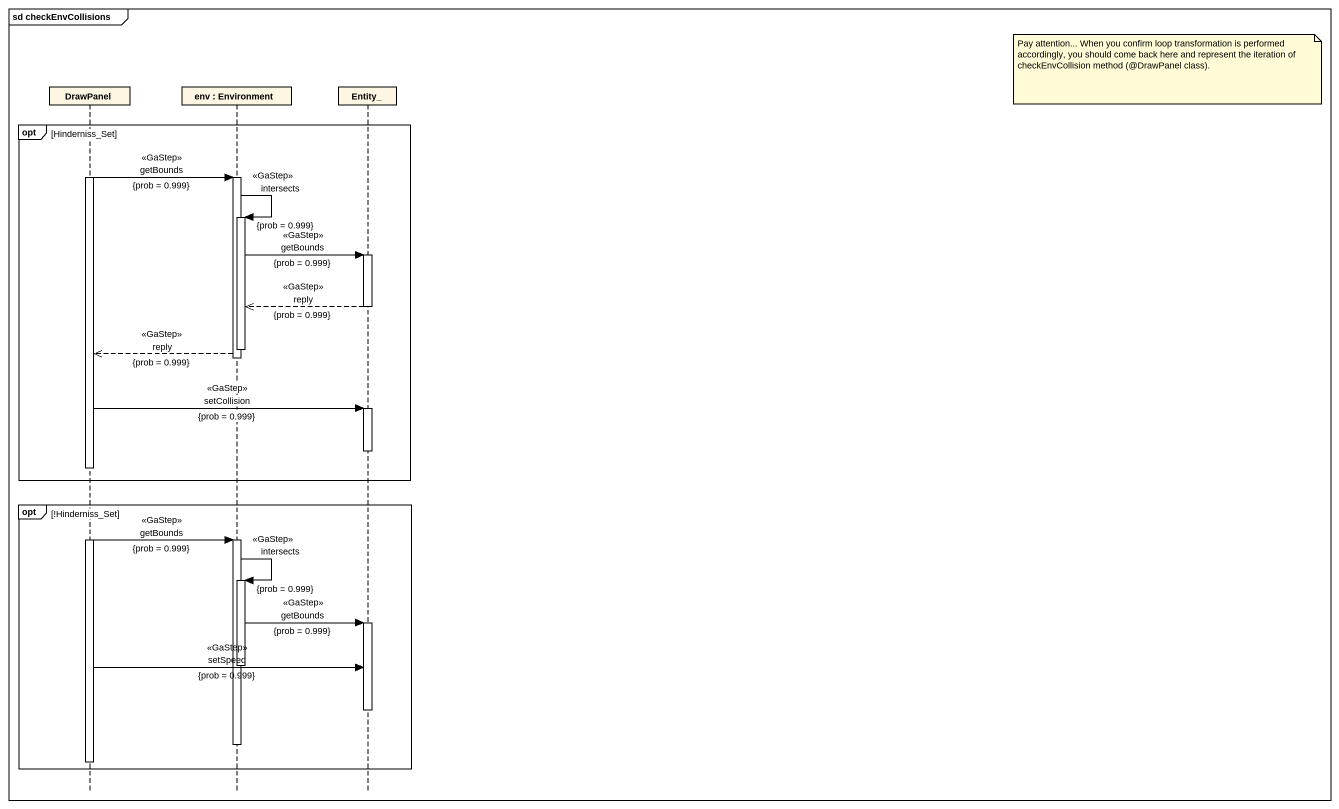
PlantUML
@startuml
mainframe sd checkEnvCollisions
hide footbox
participant DrawPanel
participant "env : Environment" as env
participant Entity_

note right of Entity_ : Pay attention... When you confirm loop transformation is performed accordingly, you should come back here and represent the iteration of checkEnvCollision method (@DrawPanel class).
opt Hinderniss_Set
  activate DrawPanel
  DrawPanel -> env : getBounds\n<<GaStep>>\n{prob = 0.999}
  activate env
  env -> env : intersects\n<<GaStep>>\n{prob = 0.999}
  activate env
  env -> Entity_ : getBounds\n<<GaStep>>\n{prob = 0.999}
  activate Entity_
  Entity_ -->> env : reply\n<<GaStep>>\n{prob = 0.999}
  deactivate Entity_
  deactivate env
  env -->> DrawPanel : reply\n<<GaStep>>\n{prob = 0.999}
  deactivate env
  DrawPanel -> Entity_ : setCollision\n<<GaStep>>\n{prob = 0.999}
  activate Entity_
  deactivate Entity_
end
opt !Hinderniss_Set
  DrawPanel -> env : getBounds\n<<GaStep>>\n{prob = 0.999}
  activate env
  env -> env : intersects\n<<GaStep>>\n{prob = 0.999}
  activate env
  env -> Entity_ : getBounds\n<<GaStep>>\n{prob = 0.999}
  activate Entity_
  deactivate env
  DrawPanel -> Entity_ : setSpeed\n<<GaStep>>\n{prob = 0.999}
  deactivate Entity_
  deactivate env
  deactivate DrawPanel
end
@enduml
